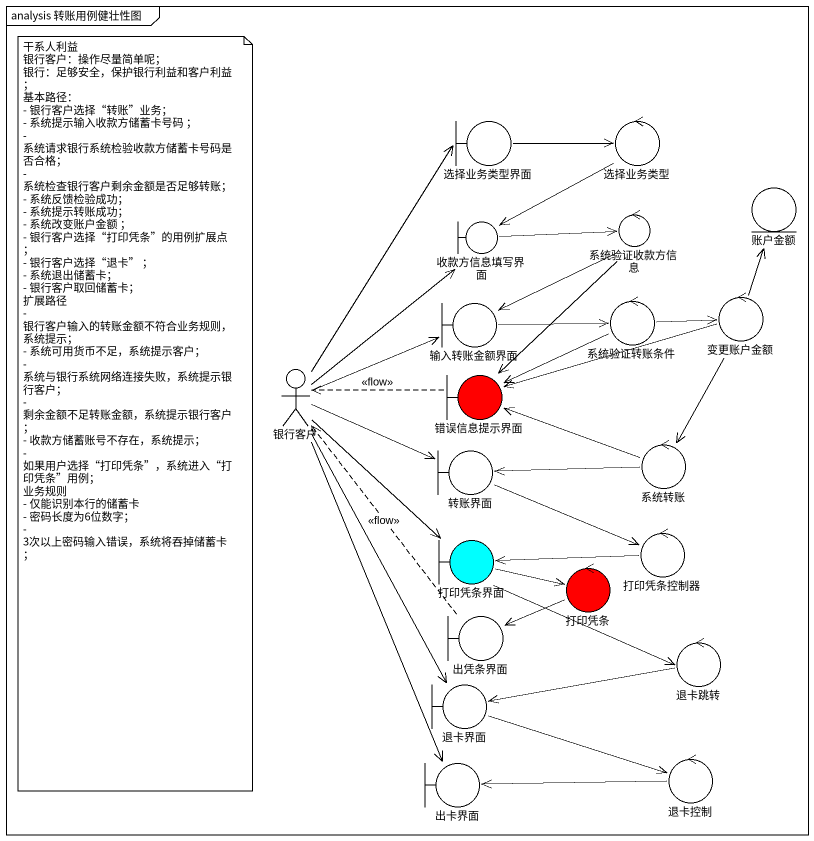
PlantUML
@startuml
mainframe analysis 转账用例健壮性图
boundary 选择业务类型界面
control 选择业务类型
entity 账户金额
boundary 收款方信息填写界面
control 系统验证收款方信息
boundary 输入转账金额界面
control 系统验证转账条件
control 变更账户金额
actor 银行客户
boundary 错误信息提示界面 #FF0000
boundary 转账界面
control 系统转账
boundary 打印凭条界面 #00FFFF
control 打印凭条 #FF0000
control 打印凭条控制器
boundary 出凭条界面
control 退卡跳转
boundary 退卡界面
boundary 出卡界面
control 退卡控制
选择业务类型界面 -right-> 选择业务类型
选择业务类型 --> 收款方信息填写界面
收款方信息填写界面 -right-> 系统验证收款方信息
系统验证收款方信息 -left-> 输入转账金额界面
系统验证收款方信息 --> 错误信息提示界面
输入转账金额界面 -right-> 系统验证转账条件
系统验证转账条件 -right-> 变更账户金额
系统验证转账条件 -left-> 错误信息提示界面
变更账户金额 -up-> 账户金额
变更账户金额 -left-> 错误信息提示界面
变更账户金额 --> 系统转账
银行客户 -up-> 选择业务类型界面
银行客户 -up-> 收款方信息填写界面
银行客户 -right-> 输入转账金额界面
银行客户 -right-> 转账界面
银行客户 --> 打印凭条界面
银行客户 --> 退卡界面
银行客户 --> 出卡界面
错误信息提示界面 .left.> 银行客户 : <<flow>>
转账界面 -right-> 打印凭条控制器
系统转账 -left-> 错误信息提示界面
系统转账 -left-> 转账界面
打印凭条界面 -right-> 打印凭条
打印凭条界面 -right-> 退卡跳转
打印凭条 -left-> 出凭条界面
打印凭条控制器 -left-> 打印凭条界面
出凭条界面 .up.> 银行客户 : <<flow>>
退卡跳转 -left-> 退卡界面
退卡界面 -right-> 退卡控制
退卡控制 -left-> 出卡界面
note as N1
  干系人利益
  银行客户：操作尽量简单呢；
  银行：足够安全，保护银行利益和客户利益；
  基本路径：
  - 银行客户选择“转账”业务；
  - 系统提示输入收款方储蓄卡号码 ；
  - 系统请求银行系统检验收款方储蓄卡号码是否合格；
  - 系统检查银行客户剩余金额是否足够转账；
  - 系统反馈检验成功；
  - 系统提示转账成功；
  - 系统改变账户金额 ；
  - 银行客户选择“打印凭条”的用例扩展点 ；
  - 银行客户选择“退卡” ；
  - 系统退出储蓄卡；
  - 银行客户取回储蓄卡；
  扩展路径
  - 银行客户输入的转账金额不符合业务规则，系统提示；
  - 系统可用货币不足，系统提示客户；
  - 系统与银行系统网络连接失败，系统提示银行客户；
  - 剩余金额不足转账金额，系统提示银行客户；
  - 收款方储蓄账号不存在，系统提示；
  - 如果用户选择“打印凭条”，系统进入“打印凭条”用例；
  业务规则
  - 仅能识别本行的储蓄卡
  - 密码长度为6位数字；
  - 3次以上密码输入错误，系统将吞掉储蓄卡；
end note
@enduml
